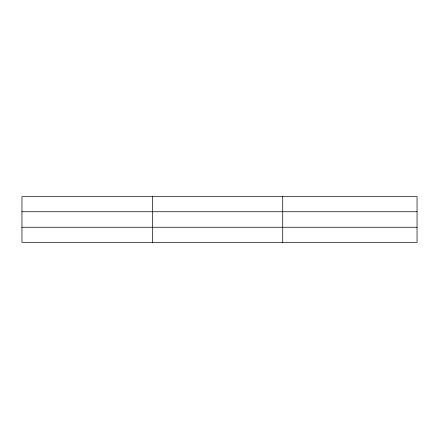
<?xml version="1.0" encoding="UTF-8"?>
<svg xmlns="http://www.w3.org/2000/svg" width="439" height="439" viewBox="0 0 439 439"><rect width="100%" height="100%" fill="white"/><g stroke="black" fill="none" stroke-linecap="round" stroke-linejoin="round"><path stroke-width="0.66" d="M152.333 242.323L152.333 196.677M282.716 242.323L282.716 196.677M417.05 211.741L417.05 196.677L21.95 196.677L21.95 242.323L417.05 242.323L417.05 211.741L21.95 211.741M21.95 227.259L417.05 227.259"/></g></svg>
